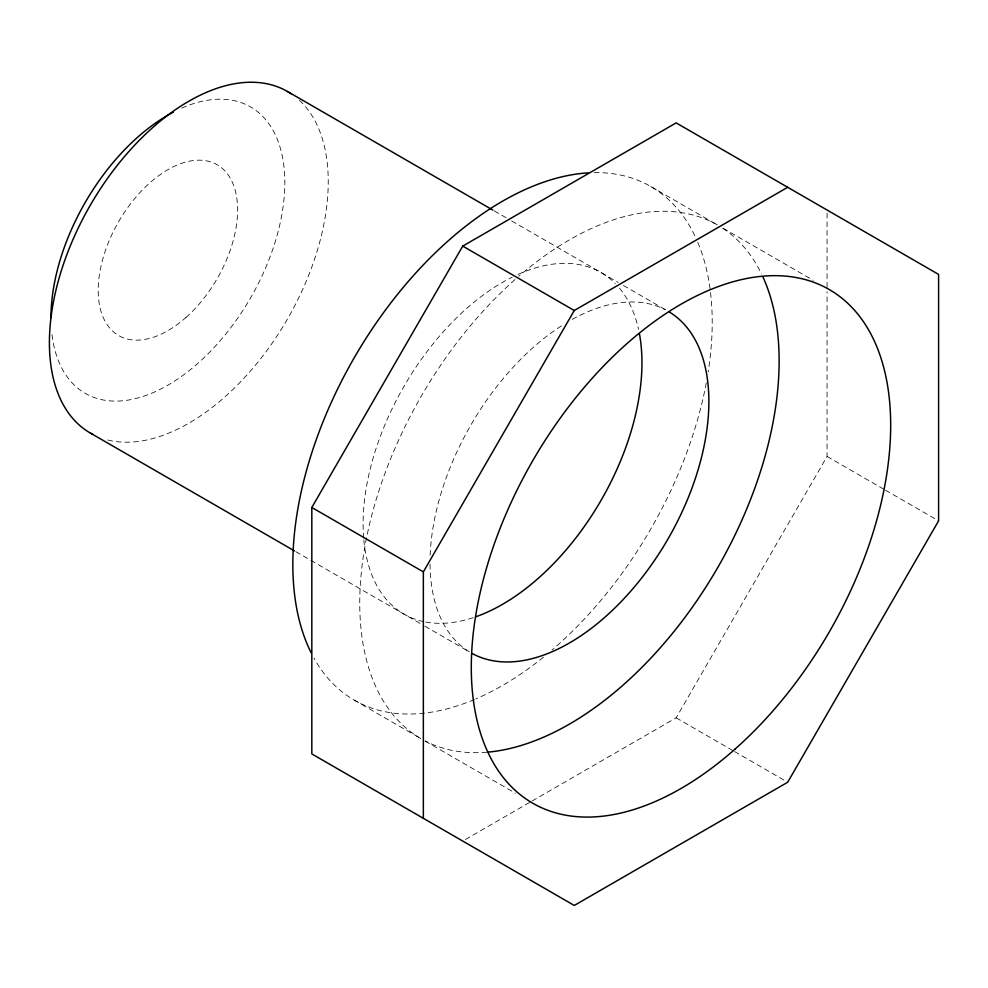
<?xml version="1.0" encoding="UTF-8"?>
<svg xmlns="http://www.w3.org/2000/svg" width="988" height="988" viewBox="0 0 988 988"><rect width="100%" height="100%" fill="white"/><g stroke="black" fill="none" stroke-linecap="round" stroke-linejoin="round"><path stroke-width="0.74" stroke-dasharray="4.94 3.71" d="M532.1 801.009L676.15 717.831L827.067 456.456L827.067 291.645M465.397 839.516L530.766 801.774M650.796 186.522L717.72 225.153A296.548 171.208 -60 0 0 518.762 276.282M723.031 228.216L813.322 280.345M494.321 210.926L506.325 217.854M511.673 220.942L618.167 282.432M623.416 285.458L665.406 309.701M827.067 456.456L884.161 489.418M885.483 490.184L938.6 520.849M676.15 717.831L733.244 750.806M734.578 751.572L787.695 782.237M295.807 551.662L423.617 625.453M424.926 626.207L469.547 651.969A197.168 113.842 -60 0 1 430.027 562.468M354.247 700.146L421.172 738.789A296.548 171.208 -60 0 1 515.168 279.419M425.149 741.086L515.452 793.216M827.067 213.099L827.067 290.114M430.163 555.17A197.168 113.842 -60 0 1 563.197 324.756M572.225 319.408A197.168 113.842 -60 0 1 665.443 309.8M517.922 274.442A197.168 113.842 -60 0 1 615.326 283.593M619.476 288.175A197.168 113.842 -60 0 1 638.532 329.399M473.215 617.648A197.168 113.842 -60 0 1 425.099 621.921M423.58 621.613A197.168 113.842 -60 0 1 363.806 539.584M363.67 538.04A197.168 113.842 -60 0 1 512.303 277.097M299.438 100.356A197.168 113.842 -60 0 1 288.051 318.013A197.168 113.842 -60 0 1 105.407 439.376M722.771 228.277A296.548 171.208 -60 0 1 761.538 273.972M486.886 752.214A296.548 171.208 -60 0 1 425.075 740.926M181.78 108.075A165.354 95.466 -60 0 1 284.742 188.041A165.354 95.466 -60 0 1 172.542 382.381A165.354 95.466 -60 0 1 51.808 333.191M594.196 172.641A296.548 171.208 -60 0 1 695.28 236.712M697.812 242.406A296.548 171.208 -60 0 1 708.174 371.908M706.297 382.825A296.548 171.208 -60 0 1 551.996 650.067M543.486 657.144A296.548 171.208 -60 0 1 475.858 698.899M474.45 699.492A296.548 171.208 -60 0 1 313.937 658.07M185.954 317.481A98.59 56.921 -60 0 0 217.199 164.774A98.59 56.921 -60 0 0 100.578 268.193A98.59 56.921 -60 0 0 185.954 317.481"/><path stroke-width="1.48" d="M311.825 507.486L462.73 246.111L676.15 122.895L938.6 274.417L938.6 520.849L787.695 782.237L574.275 905.453L311.825 753.918L311.825 507.486L423.358 571.879L423.358 818.323M423.358 571.879L574.275 310.504L787.695 187.288M287.409 91.464L492.987 210.148M462.73 246.111L574.275 310.504M90.241 432.979L294.473 550.896M92.823 434.399A197.168 113.842 -60 0 1 90.884 204.195A197.168 113.842 -60 0 1 291.176 93.811M50.981 317.654A165.354 95.466 -60 0 1 173.443 112.101M639.397 333.66A197.168 113.842 -60 0 1 475.969 616.71M762.847 276.764A296.548 171.208 -60 0 1 717.72 567.581A296.548 171.208 -60 0 1 488.43 752.078M669.296 311.973A197.168 113.842 -60 0 1 668.036 538.892A197.168 113.842 -60 0 1 472.141 653.451M311.109 652.71A296.548 171.208 -60 0 1 354.247 357.73A296.548 171.208 -60 0 1 588.144 172.875M735.257 748.916A296.548 171.208 -60 0 0 829.253 289.546A296.548 171.208 -60 0 0 478.439 600.642A296.548 171.208 -60 0 0 735.257 748.916"/></g></svg>
